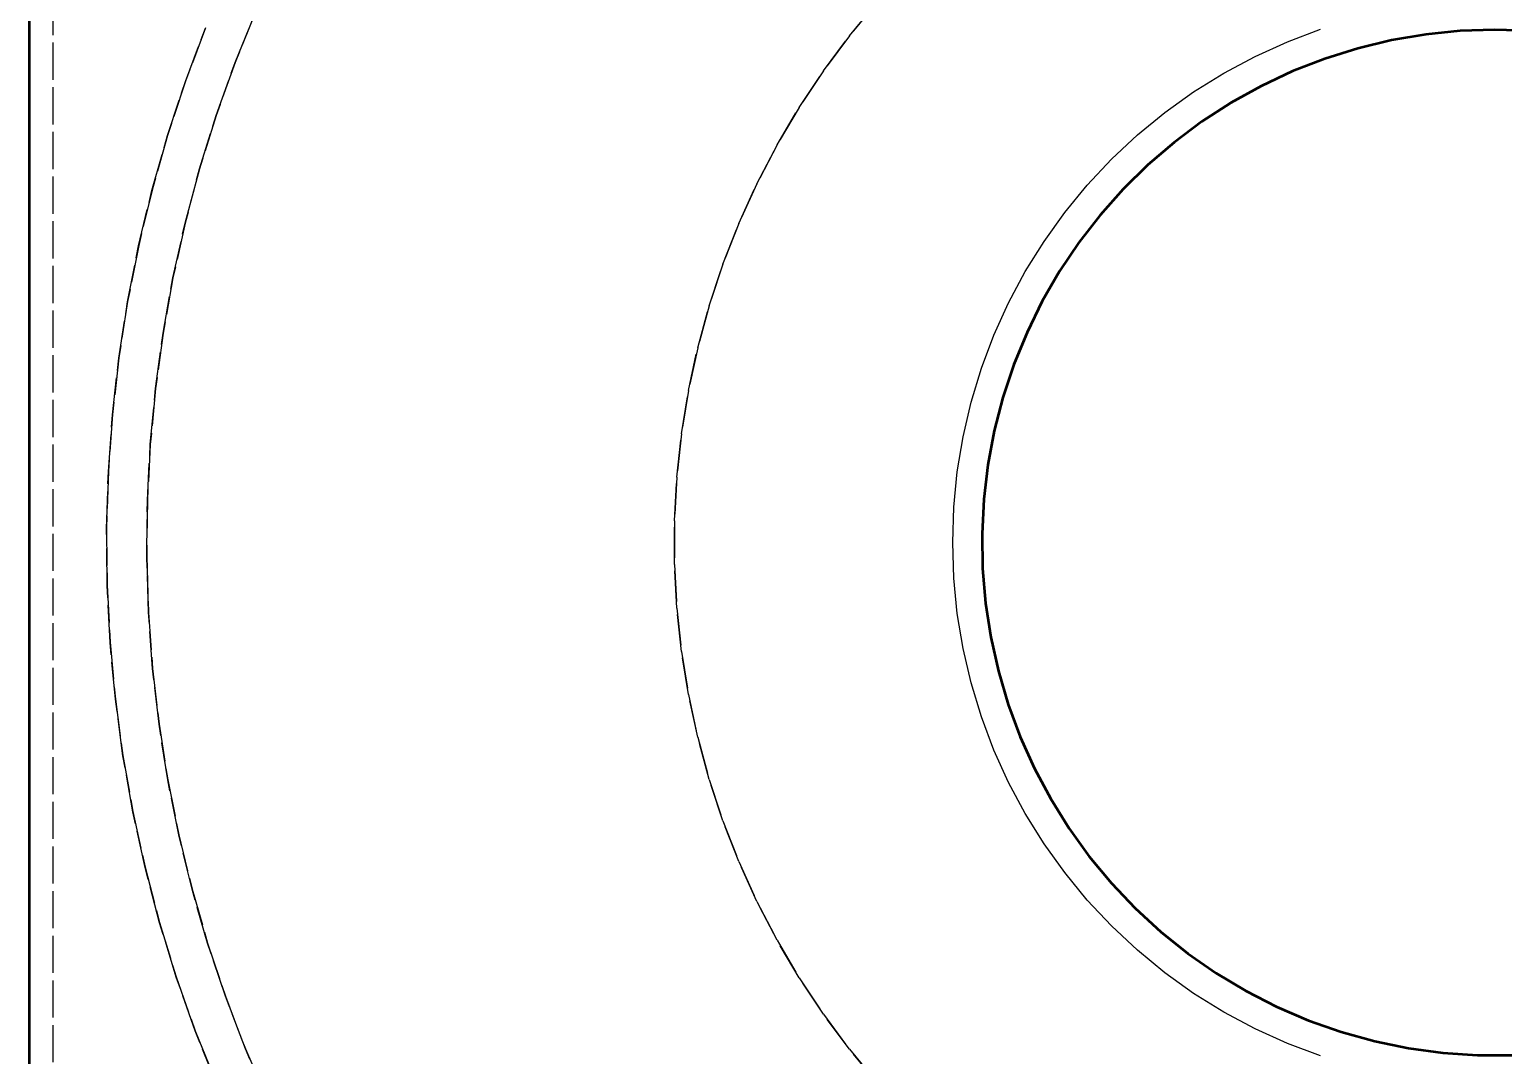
# Model space of a CAD drawing. Header units: millimetres. Extents: x 0 to 420, y 0 to 297.
# Drawn here: x 148 to 198.3, y 166 to 201 of the extents above; entities that cross this region are included whole.
import ezdxf

# ---------------------------------------------------------------- set-up
doc = ezdxf.new("R2010")
doc.units = ezdxf.units.MM
doc.linetypes.add('DASHED', pattern=[1.524, 1.27, -0.254])
doc.layers.add('HIDDEN', color=8, linetype='DASHED', lineweight=25)
doc.layers.add('VISIBLE', color=7, linetype='CONTINUOUS', lineweight=50)

msp = doc.modelspace()

# ---------------------------------------------------------------- linework, layer by layer
at = {"layer": 'HIDDEN'}
for points in [[(148, 145), (148, 260)], [(148, 145), (148, 260)], [(148, 145), (148, 260)], [(148, 145), (148, 260)], [(148, 145), (148, 260)], [(148, 145), (148, 260)], [(148, 145), (148, 260)], [(148, 145), (148, 260)], [(148, 145), (148, 260)], [(148, 145), (148, 260)], [(148, 145), (148, 260)], [(148, 145), (148, 260)], [(148, 145), (148, 260)], [(148.8, 260), (148.8, 145)], [(148.8, 260), (148.8, 145)], [(148.8, 260), (148.8, 145)], [(148.8, 260), (148.8, 145)], [(148.8, 260), (148.8, 145)], [(148.8, 260), (148.8, 145)], [(148.8, 260), (148.8, 145)], [(148.8, 260), (148.8, 145)], [(148.8, 260), (148.8, 145)], [(148.8, 260), (148.8, 145)], [(148.8, 260), (148.8, 145)], [(148.8, 260), (148.8, 145)], [(176.92802, 201.93832), (175.97656, 200.79069)], [(175.97656, 200.79069), (176.92802, 201.93832)], [(155.01541, 199.88064), (155.73403, 201.65455)], [(155.73403, 201.65455), (155.01541, 199.88064)], [(153.31877, 199.23529), (154.00243, 201.05634)], [(154.00587, 201.06497), (153.32183, 199.24398)], [(175.97656, 200.79069), (175.08752, 199.59405)], [(175.08752, 199.59405), (175.97656, 200.79069)], [(190.92036, 200.59177), (192.05337, 201.01821)], [(190.92036, 200.59177), (192.05337, 201.01821)], [(194.47728, 200.64177), (195.64255, 200.84049)], [(194.47728, 200.64177), (195.64255, 200.84049)], [(195.64255, 200.84049), (194.47728, 200.64177)], [(195.64255, 200.84049), (196.81858, 200.96008)], [(195.64255, 200.84049), (196.81858, 200.96008)], [(196.81858, 200.96008), (195.64255, 200.84049)], [(196.81858, 200.96008), (198, 201)], [(196.81858, 200.96008), (198, 201)], [(198, 201), (196.81858, 200.96008)], [(198, 201), (199.18142, 200.96008)], [(198, 201), (199.18142, 200.96008)], [(199.18142, 200.96008), (198, 201)], [(189.81766, 200.09215), (190.92036, 200.59177)], [(189.81766, 200.09215), (190.92036, 200.59177)], [(192.20019, 200.01097), (193.32808, 200.36485)], [(192.20019, 200.01097), (193.32808, 200.36485)], [(193.32808, 200.36485), (192.20019, 200.01097)], [(193.32808, 200.36485), (194.47728, 200.64177)], [(193.32808, 200.36485), (194.47728, 200.64177)], [(194.47728, 200.64177), (193.32808, 200.36485)], [(154.37121, 198.07837), (155.01541, 199.88064)], [(155.01541, 199.88064), (154.37121, 198.07837)], [(188.75, 199.52147), (189.81766, 200.09215)], [(188.75, 199.52147), (189.81766, 200.09215)], [(191.09877, 199.58176), (192.20019, 200.01097)], [(191.09877, 199.58176), (192.20019, 200.01097)], [(192.20019, 200.01097), (191.09877, 199.58176)], [(152.71045, 197.38771), (153.31877, 199.23529)], [(153.32183, 199.24398), (152.71313, 197.39644)], [(175.08752, 199.59405), (174.26344, 198.35179)], [(174.26344, 198.35179), (175.08752, 199.59405)], [(187.72195, 198.88219), (188.75, 199.52147)], [(187.72195, 198.88219), (188.75, 199.52147)], [(190.02884, 199.07917), (191.09877, 199.58176)], [(190.02884, 199.07917), (191.09877, 199.58176)], [(191.09877, 199.58176), (190.02884, 199.07917)], [(186.73791, 198.17704), (187.72195, 198.88219)], [(186.73791, 198.17704), (187.72195, 198.88219)], [(188.99528, 198.5055), (190.02884, 199.07917)], [(188.99528, 198.5055), (190.02884, 199.07917)], [(190.02884, 199.07917), (188.99528, 198.5055)], [(174.26344, 198.35179), (173.50663, 197.06742)], [(173.50663, 197.06742), (174.26344, 198.35179)], [(185.8021, 197.40904), (186.73791, 198.17704)], [(185.8021, 197.40904), (186.73791, 198.17704)], [(188.00281, 197.86336), (188.99528, 198.5055)], [(188.00281, 197.86336), (188.99528, 198.5055)], [(188.99528, 198.5055), (188.00281, 197.86336)], [(153.80254, 196.25085), (154.37121, 198.07837)], [(154.37121, 198.07837), (153.80254, 196.25085)], [(187.05595, 197.15568), (188.00281, 197.86336)], [(187.05595, 197.15568), (188.00281, 197.86336)], [(188.00281, 197.86336), (187.05595, 197.15568)], [(152.17849, 195.5167), (152.71045, 197.38771)], [(152.71313, 197.39644), (152.18079, 195.52547)], [(184.91852, 196.58148), (185.8021, 197.40904)], [(184.91852, 196.58148), (185.8021, 197.40904)], [(173.50663, 197.06742), (172.81926, 195.7446)], [(172.81926, 195.7446), (173.50663, 197.06742)], [(186.15902, 196.3857), (187.05595, 197.15568)], [(186.15902, 196.3857), (187.05595, 197.15568)], [(187.05595, 197.15568), (186.15902, 196.3857)], [(153.31038, 194.40127), (153.80254, 196.25085)], [(153.80254, 196.25085), (153.31038, 194.40127)], [(184.09096, 195.6979), (184.91852, 196.58148)], [(184.09096, 195.6979), (184.91852, 196.58148)], [(185.31613, 195.55692), (186.15902, 196.3857)], [(185.31613, 195.55692), (186.15902, 196.3857)], [(186.15902, 196.3857), (185.31613, 195.55692)], [(172.81926, 195.7446), (172.20326, 194.38708)], [(172.20326, 194.38708), (172.81926, 195.7446)], [(183.32296, 194.76209), (184.09096, 195.6979)], [(183.32296, 194.76209), (184.09096, 195.6979)], [(151.7238, 193.62544), (152.17849, 195.5167)], [(152.18079, 195.52547), (151.72572, 193.63422)], [(184.5311, 194.67313), (185.31613, 195.55692)], [(184.5311, 194.67313), (185.31613, 195.55692)], [(185.31613, 195.55692), (184.5311, 194.67313)], [(182.61781, 193.77805), (183.32296, 194.76209)], [(182.61781, 193.77805), (183.32296, 194.76209)], [(183.80754, 193.73836), (184.5311, 194.67313)], [(183.80754, 193.73836), (184.5311, 194.67313)], [(184.5311, 194.67313), (183.80754, 193.73836)], [(152.89558, 192.53281), (153.31038, 194.40127)], [(153.31038, 194.40127), (152.89558, 192.53281)], [(172.20326, 194.38708), (171.66039, 192.99869)], [(171.66039, 192.99869), (172.20326, 194.38708)], [(181.97853, 192.75), (182.61781, 193.77805)], [(181.97853, 192.75), (182.61781, 193.77805)], [(183.14873, 192.75687), (183.80754, 193.73836)], [(183.14873, 192.75687), (183.80754, 193.73836)], [(183.80754, 193.73836), (183.14873, 192.75687)], [(151.34712, 191.71711), (151.7238, 193.62544)], [(151.72572, 193.63422), (151.34867, 191.72589)], [(171.66039, 192.99869), (171.19218, 191.58337)], [(171.19218, 191.58337), (171.66039, 192.99869)], [(181.40785, 191.68234), (181.97853, 192.75)], [(181.40785, 191.68234), (181.97853, 192.75)], [(182.55768, 191.73315), (183.14873, 192.75687)], [(182.55768, 191.73315), (183.14873, 192.75687)], [(183.14873, 192.75687), (182.55768, 191.73315)], [(152.55888, 190.64872), (152.89558, 192.53281)], [(152.89558, 192.53281), (152.55888, 190.64872)], [(151.04911, 189.79492), (151.34712, 191.71711)], [(151.34867, 191.72589), (151.05029, 189.80368)], [(180.90823, 190.57964), (181.40785, 191.68234)], [(180.90823, 190.57964), (181.40785, 191.68234)], [(182.03709, 190.67186), (182.55768, 191.73315)], [(182.03709, 190.67186), (182.55768, 191.73315)], [(182.55768, 191.73315), (182.03709, 190.67186)], [(171.19218, 191.58337), (170.79996, 190.14515)], [(170.79996, 190.14515), (171.19218, 191.58337)], [(152.30083, 188.75225), (152.55888, 190.64872)], [(152.55888, 190.64872), (152.30083, 188.75225)], [(181.58934, 189.57784), (182.03709, 190.67186)], [(181.58934, 189.57784), (182.03709, 190.67186)], [(182.03709, 190.67186), (181.58934, 189.57784)], [(170.79996, 190.14515), (170.48484, 188.68808)], [(170.48484, 188.68808), (170.79996, 190.14515)], [(180.48179, 189.44663), (180.90823, 190.57964)], [(180.48179, 189.44663), (180.90823, 190.57964)], [(150.83027, 187.86212), (151.04911, 189.79492)], [(151.05029, 189.80368), (150.83108, 187.87084)], [(180.13037, 188.28815), (180.48179, 189.44663)], [(180.13037, 188.28815), (180.48179, 189.44663)], [(181.21646, 188.4561), (181.58934, 189.57784)], [(181.21646, 188.4561), (181.58934, 189.57784)], [(181.58934, 189.57784), (181.21646, 188.4561)], [(152.1219, 186.84669), (152.30083, 188.75225)], [(152.30083, 188.75225), (152.1219, 186.84669)], [(170.48484, 188.68808), (170.24772, 187.21631)], [(170.24772, 187.21631), (170.48484, 188.68808)], [(179.85547, 187.10917), (180.13037, 188.28815)], [(179.85547, 187.10917), (180.13037, 188.28815)], [(180.92017, 187.31174), (181.21646, 188.4561)], [(180.92017, 187.31174), (181.21646, 188.4561)], [(181.21646, 188.4561), (180.92017, 187.31174)], [(150.69095, 185.92196), (150.83027, 187.86212)], [(150.83108, 187.87084), (150.6914, 185.93064)], [(170.24772, 187.21631), (170.08926, 185.73401)], [(170.08926, 185.73401), (170.24772, 187.21631)], [(179.65827, 185.91473), (179.85547, 187.10917)], [(179.65827, 185.91473), (179.85547, 187.10917)], [(180.7018, 186.14999), (180.92017, 187.31174)], [(180.7018, 186.14999), (180.92017, 187.31174)], [(180.92017, 187.31174), (180.7018, 186.14999)], [(152.0224, 184.93533), (152.1219, 186.84669)], [(152.1219, 186.84669), (152.0224, 184.93533)], [(180.56237, 184.97614), (180.7018, 186.14999)], [(180.56237, 184.97614), (180.7018, 186.14999)], [(180.7018, 186.14999), (180.56237, 184.97614)], [(150.63141, 183.97772), (150.69095, 185.92196)], [(150.6914, 185.93064), (150.6315, 183.98633)], [(170.08926, 185.73401), (170.00992, 184.24537)], [(170.00992, 184.24537), (170.08926, 185.73401)], [(179.53961, 184.70996), (179.65827, 185.91473)], [(179.53961, 184.70996), (179.65827, 185.91473)], [(152.00249, 183.02149), (152.0224, 184.93533)], [(152.0224, 184.93533), (152.00249, 183.02149)], [(179.5, 183.5), (179.53961, 184.70996)], [(179.5, 183.5), (179.53961, 184.70996)], [(180.5025, 183.79557), (180.56237, 184.97614)], [(180.5025, 183.79557), (180.56237, 184.97614)], [(180.56237, 184.97614), (180.5025, 183.79557)], [(170.00992, 184.24537), (170.00992, 182.75463)], [(170.00992, 182.75463), (170.00992, 184.24537)], [(150.65173, 182.03267), (150.63141, 183.97772)], [(150.6315, 183.98633), (150.65147, 182.04121)], [(180.52246, 182.61364), (180.5025, 183.79557)], [(180.52246, 182.61364), (180.5025, 183.79557)], [(180.5025, 183.79557), (180.52246, 182.61364)], [(179.53961, 182.29004), (179.5, 183.5)], [(179.53961, 182.29004), (179.5, 183.5)], [(152.06221, 181.10847), (152.00249, 183.02149)], [(152.00249, 183.02149), (152.06221, 181.10847)], [(170.00992, 182.75463), (170.08926, 181.26599)], [(170.08926, 181.26599), (170.00992, 182.75463)], [(180.62217, 181.43576), (180.52246, 182.61364)], [(180.62217, 181.43576), (180.52246, 182.61364)], [(180.52246, 182.61364), (180.62217, 181.43576)], [(179.65827, 181.08527), (179.53961, 182.29004)], [(179.65827, 181.08527), (179.53961, 182.29004)], [(150.65147, 182.04121), (150.75128, 180.09854)], [(150.75189, 180.0901), (150.65173, 182.03267)], [(152.20146, 179.1996), (152.06221, 181.10847)], [(152.06221, 181.10847), (152.20146, 179.1996)], [(170.08926, 181.26599), (170.24772, 179.78369)], [(170.24772, 179.78369), (170.08926, 181.26599)], [(179.85547, 179.89083), (179.65827, 181.08527)], [(179.85547, 179.89083), (179.65827, 181.08527)], [(180.80117, 180.26729), (180.62217, 181.43576)], [(180.80117, 180.26729), (180.62217, 181.43576)], [(180.62217, 181.43576), (180.80117, 180.26729)], [(150.75128, 180.09854), (150.93076, 178.16161)], [(150.93171, 178.15328), (150.75189, 180.0901)], [(181.05865, 179.11358), (180.80117, 180.26729)], [(181.05865, 179.11358), (180.80117, 180.26729)], [(180.80117, 180.26729), (181.05865, 179.11358)], [(170.24772, 179.78369), (170.48484, 178.31192)], [(170.48484, 178.31192), (170.24772, 179.78369)], [(180.13037, 178.71185), (179.85547, 179.89083)], [(180.13037, 178.71185), (179.85547, 179.89083)], [(152.41999, 177.29817), (152.20146, 179.1996)], [(152.20146, 179.1996), (152.41999, 177.29817)], [(181.39343, 177.97988), (181.05865, 179.11358)], [(181.39343, 177.97988), (181.05865, 179.11358)], [(181.05865, 179.11358), (181.39343, 177.97988)], [(180.48179, 177.55337), (180.13037, 178.71185)], [(180.48179, 177.55337), (180.13037, 178.71185)], [(150.93076, 178.16161), (151.18961, 176.23368)], [(151.19089, 176.22547), (150.93171, 178.15328)], [(170.48484, 178.31192), (170.79996, 176.85485)], [(170.79996, 176.85485), (170.48484, 178.31192)], [(180.90823, 176.42036), (180.48179, 177.55337)], [(180.90823, 176.42036), (180.48179, 177.55337)], [(181.80397, 176.87137), (181.39343, 177.97988)], [(181.80397, 176.87137), (181.39343, 177.97988)], [(181.39343, 177.97988), (181.80397, 176.87137)], [(152.71743, 175.40748), (152.41999, 177.29817)], [(152.41999, 177.29817), (152.71743, 175.40748)], [(170.79996, 176.85485), (171.19218, 175.41663)], [(171.19218, 175.41663), (170.79996, 176.85485)], [(182.28842, 175.7931), (181.80397, 176.87137)], [(182.28842, 175.7931), (181.80397, 176.87137)], [(181.80397, 176.87137), (182.28842, 175.7931)], [(151.18961, 176.23368), (151.5274, 174.31801)], [(151.529, 174.30993), (151.19089, 176.22547)], [(181.40785, 175.31766), (180.90823, 176.42036)], [(181.40785, 175.31766), (180.90823, 176.42036)], [(182.84456, 174.75), (182.28842, 175.7931)], [(182.84456, 174.75), (182.28842, 175.7931)], [(182.28842, 175.7931), (182.84456, 174.75)], [(153.09326, 173.5308), (152.71743, 175.40748)], [(152.71743, 175.40748), (153.09326, 173.5308)], [(171.19218, 175.41663), (171.66039, 174.00131)], [(171.66039, 174.00131), (171.19218, 175.41663)], [(181.97853, 174.25), (181.40785, 175.31766)], [(181.97853, 174.25), (181.40785, 175.31766)], [(183.46984, 173.74682), (182.84456, 174.75)], [(183.46984, 173.74682), (182.84456, 174.75)], [(182.84456, 174.75), (183.46984, 173.74682)], [(151.5274, 174.31801), (151.94355, 172.41782)], [(151.94546, 172.40988), (151.529, 174.30993)], [(182.61781, 173.22195), (181.97853, 174.25)], [(182.61781, 173.22195), (181.97853, 174.25)], [(153.54684, 171.67138), (153.09326, 173.5308)], [(153.09326, 173.5308), (153.54684, 171.67138)], [(171.66039, 174.00131), (172.20326, 172.61292)], [(172.20326, 172.61292), (171.66039, 174.00131)], [(184.16142, 172.78815), (183.46984, 173.74682)], [(184.16142, 172.78815), (183.46984, 173.74682)], [(183.46984, 173.74682), (184.16142, 172.78815)], [(183.32296, 172.23791), (182.61781, 173.22195)], [(183.32296, 172.23791), (182.61781, 173.22195)], [(172.20326, 172.61292), (172.81926, 171.2554)], [(172.81926, 171.2554), (172.20326, 172.61292)], [(184.91615, 171.87834), (184.16142, 172.78815)], [(184.91615, 171.87834), (184.16142, 172.78815)], [(184.16142, 172.78815), (184.91615, 171.87834)], [(151.94355, 172.41782), (152.43736, 170.53631)], [(152.43957, 170.52853), (151.94546, 172.40988)], [(184.09096, 171.3021), (183.32296, 172.23791)], [(184.09096, 171.3021), (183.32296, 172.23791)], [(154.07737, 169.83243), (153.54684, 171.67138)], [(153.54684, 171.67138), (154.07737, 169.83243)], [(185.73057, 171.02157), (184.91615, 171.87834)], [(185.73057, 171.02157), (184.91615, 171.87834)], [(184.91615, 171.87834), (185.73057, 171.02157)], [(172.81926, 171.2554), (173.50663, 169.93258)], [(173.50663, 169.93258), (172.81926, 171.2554)], [(184.91852, 170.41852), (184.09096, 171.3021)], [(184.91852, 170.41852), (184.09096, 171.3021)], [(186.60098, 170.22173), (185.73057, 171.02157)], [(186.60098, 170.22173), (185.73057, 171.02157)], [(185.73057, 171.02157), (186.60098, 170.22173)], [(152.43736, 170.53631), (153.008, 168.67666)], [(153.01051, 168.66905), (152.43957, 170.52853)], [(185.8021, 169.59096), (184.91852, 170.41852)], [(185.8021, 169.59096), (184.91852, 170.41852)], [(187.5234, 169.48248), (186.60098, 170.22173)], [(187.5234, 169.48248), (186.60098, 170.22173)], [(186.60098, 170.22173), (187.5234, 169.48248)], [(154.68394, 168.01715), (154.07737, 169.83243)], [(154.07737, 169.83243), (154.68394, 168.01715)], [(173.50663, 169.93258), (174.26344, 168.64821)], [(174.26344, 168.64821), (173.50663, 169.93258)], [(186.73791, 168.82296), (185.8021, 169.59096)], [(186.73791, 168.82296), (185.8021, 169.59096)], [(188.49362, 168.80719), (187.5234, 169.48248)], [(188.49362, 168.80719), (187.5234, 169.48248)], [(187.5234, 169.48248), (188.49362, 168.80719)], [(153.008, 168.67666), (153.6545, 166.84201)], [(153.6573, 166.83458), (153.01051, 168.66905)], [(174.26344, 168.64821), (175.08752, 167.40595)], [(175.08752, 167.40595), (174.26344, 168.64821)], [(187.72195, 168.11781), (186.73791, 168.82296)], [(187.72195, 168.11781), (186.73791, 168.82296)], [(189.50722, 168.19893), (188.49362, 168.80719)], [(189.50722, 168.19893), (188.49362, 168.80719)], [(188.49362, 168.80719), (189.50722, 168.19893)], [(155.36549, 166.22867), (154.68394, 168.01715)], [(154.68394, 168.01715), (155.36549, 166.22867)], [(188.75, 167.47853), (187.72195, 168.11781)], [(188.75, 167.47853), (187.72195, 168.11781)], [(190.55956, 167.6605), (189.50722, 168.19893)], [(190.55956, 167.6605), (189.50722, 168.19893)], [(189.50722, 168.19893), (190.55956, 167.6605)], [(191.64586, 167.19433), (190.55956, 167.6605)], [(191.64586, 167.19433), (190.55956, 167.6605)], [(190.55956, 167.6605), (191.64586, 167.19433)], [(175.08752, 167.40595), (175.97656, 166.20931)], [(175.97656, 166.20931), (175.08752, 167.40595)], [(189.81766, 166.90785), (188.75, 167.47853)], [(189.81766, 166.90785), (188.75, 167.47853)], [(192.76115, 166.80256), (191.64586, 167.19433)], [(192.76115, 166.80256), (191.64586, 167.19433)], [(191.64586, 167.19433), (192.76115, 166.80256)], [(153.6545, 166.84201), (154.37578, 165.03545)], [(154.37885, 165.02821), (153.6573, 166.83458)], [(190.92036, 166.40823), (189.81766, 166.90785)], [(190.92036, 166.40823), (189.81766, 166.90785)], [(193.90034, 166.48698), (192.76115, 166.80256)], [(193.90034, 166.48698), (192.76115, 166.80256)], [(192.76115, 166.80256), (193.90034, 166.48698)], [(195.05823, 166.24903), (193.90034, 166.48698)], [(195.05823, 166.24903), (193.90034, 166.48698)], [(193.90034, 166.48698), (195.05823, 166.24903)], [(156.12086, 164.47008), (155.36549, 166.22867)], [(155.36549, 166.22867), (156.12086, 164.47008)], [(175.97656, 166.20931), (176.92802, 165.06168)], [(176.92802, 165.06168), (175.97656, 166.20931)], [(192.05337, 165.98179), (190.92036, 166.40823)], [(192.05337, 165.98179), (190.92036, 166.40823)], [(196.22955, 166.08979), (195.05823, 166.24903)], [(196.22955, 166.08979), (195.05823, 166.24903)], [(195.05823, 166.24903), (196.22955, 166.08979)], [(197.40895, 166.00998), (196.22955, 166.08979)], [(197.40895, 166.00998), (196.22955, 166.08979)], [(196.22955, 166.08979), (197.40895, 166.00998)], [(198.59105, 166.00998), (197.40895, 166.00998)], [(198.59105, 166.00998), (197.40895, 166.00998)], [(197.40895, 166.00998), (198.59105, 166.00998)]]:
    msp.add_lwpolyline(points, dxfattribs=at)
at = {"layer": 'VISIBLE'}
for points in [[(148, 145), (148, 260)], [(195.64255, 200.84049), (194.47728, 200.64177)], [(196.81858, 200.96008), (195.64255, 200.84049)], [(198, 201), (196.81858, 200.96008)], [(199.18142, 200.96008), (198, 201)], [(193.32808, 200.36485), (192.20019, 200.01097)], [(194.47728, 200.64177), (193.32808, 200.36485)], [(192.20019, 200.01097), (191.09877, 199.58176)], [(191.09877, 199.58176), (190.02884, 199.07917)], [(190.02884, 199.07917), (188.99528, 198.5055)], [(188.99528, 198.5055), (188.00281, 197.86336)], [(188.00281, 197.86336), (187.05595, 197.15568)], [(187.05595, 197.15568), (186.15902, 196.3857)], [(186.15902, 196.3857), (185.31613, 195.55692)], [(185.31613, 195.55692), (184.5311, 194.67313)], [(184.5311, 194.67313), (183.80754, 193.73836)], [(183.80754, 193.73836), (183.14873, 192.75687)], [(183.14873, 192.75687), (182.55768, 191.73315)], [(182.55768, 191.73315), (182.03709, 190.67186)], [(182.03709, 190.67186), (181.58934, 189.57784)], [(181.58934, 189.57784), (181.21646, 188.4561)], [(181.21646, 188.4561), (180.92017, 187.31174)], [(180.92017, 187.31174), (180.7018, 186.14999)], [(180.7018, 186.14999), (180.56237, 184.97614)], [(180.56237, 184.97614), (180.5025, 183.79557)], [(180.5025, 183.79557), (180.52246, 182.61364)], [(180.52246, 182.61364), (180.62217, 181.43576)], [(180.62217, 181.43576), (180.80117, 180.26729)], [(180.80117, 180.26729), (181.05865, 179.11358)], [(181.05865, 179.11358), (181.39343, 177.97988)], [(181.39343, 177.97988), (181.80397, 176.87137)], [(181.80397, 176.87137), (182.28842, 175.7931)], [(182.28842, 175.7931), (182.84456, 174.75)], [(182.84456, 174.75), (183.46984, 173.74682)], [(183.46984, 173.74682), (184.16142, 172.78815)], [(184.16142, 172.78815), (184.91615, 171.87834)], [(184.91615, 171.87834), (185.73057, 171.02157)], [(185.73057, 171.02157), (186.60098, 170.22173)], [(186.60098, 170.22173), (187.5234, 169.48248)], [(187.5234, 169.48248), (188.49362, 168.80719)], [(188.49362, 168.80719), (189.50722, 168.19893)], [(189.50722, 168.19893), (190.55956, 167.6605)], [(190.55956, 167.6605), (191.64586, 167.19433)], [(191.64586, 167.19433), (192.76115, 166.80256)], [(192.76115, 166.80256), (193.90034, 166.48698)], [(193.90034, 166.48698), (195.05823, 166.24903)], [(195.05823, 166.24903), (196.22955, 166.08979)], [(196.22955, 166.08979), (197.40895, 166.00998)], [(197.40895, 166.00998), (198.59105, 166.00998)]]:
    msp.add_lwpolyline(points, dxfattribs=at)

doc.saveas('drawing.dxf')
